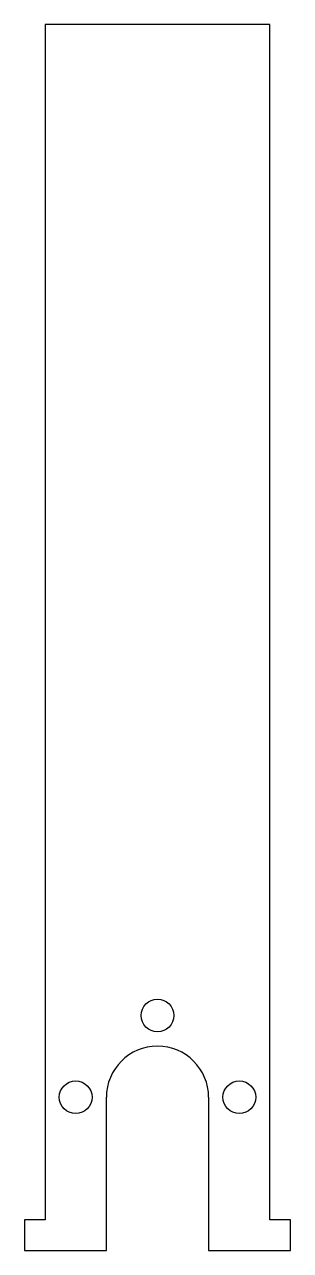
# Model space of a CAD drawing. Header units: millimetres. Extents: x -13 to 13, y -15 to 105.
import ezdxf

# ---------------------------------------------------------------- set-up
doc = ezdxf.new("R2010")
doc.units = ezdxf.units.MM

msp = doc.modelspace()

# ---------------------------------------------------------------- linework, layer by layer
at = {"color": 7, "linetype": 'Continuous', "lineweight": 25}
for p, q in [((11, 105), (-11, 105)), ((-11, 105), (-11, -12)), ((11, -12), (11, 105)), ((-5, -15), (-5, 0)), ((5, 0), (5, -15)), ((-13, -12), (-13, -15)), ((-11, -12), (-13, -12)), ((13, -12), (11, -12)), ((13, -15), (13, -12)), ((-13, -15), (-5, -15)), ((5, -15), (13, -15))]:
    msp.add_line(p, q, dxfattribs=at)
for centre in [(0, 8), (-8, 0), (8, 0)]:
    msp.add_circle(centre, 1.6, dxfattribs=at)
msp.add_arc((0, 0), 5, 0, 180, dxfattribs=at)

doc.saveas('drawing.dxf')
